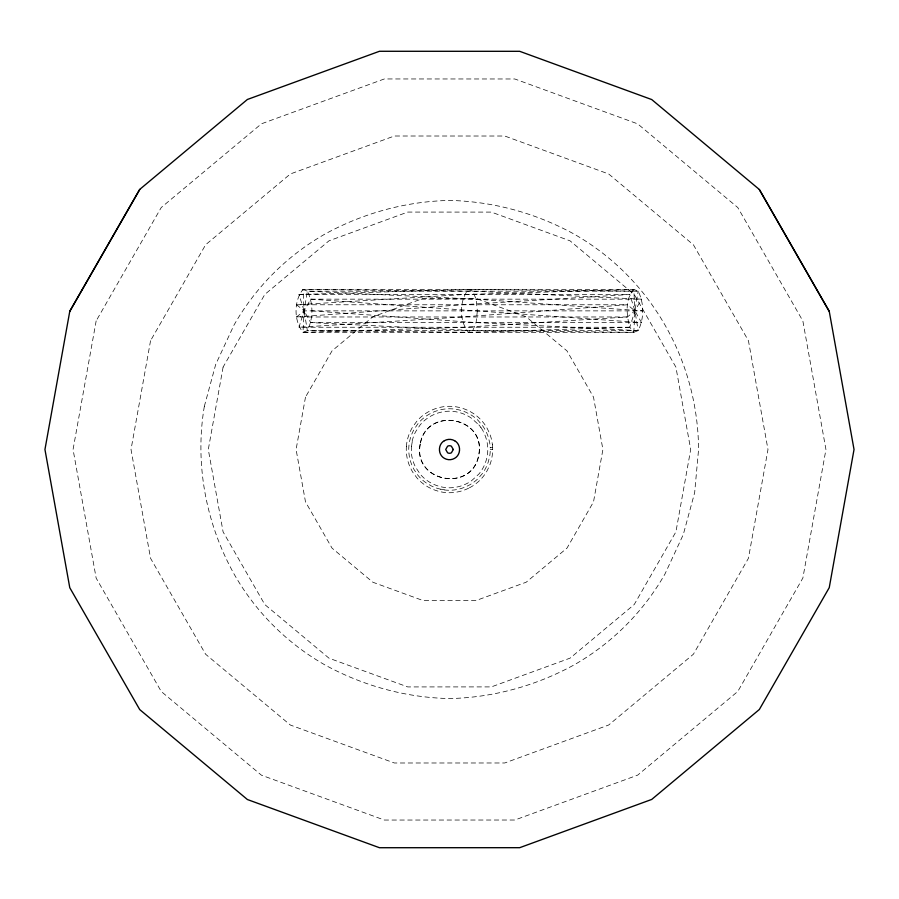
<?xml version="1.0" encoding="UTF-8"?>
<svg xmlns="http://www.w3.org/2000/svg" width="899" height="899" viewBox="0 0 899 899"><rect width="100%" height="100%" fill="white"/><g stroke="black" fill="none" stroke-linecap="round" stroke-linejoin="round"><path stroke-width="0.67" stroke-dasharray="4.5 3.37" d="M444.196 489.933A40.185 40.185 0 0 0 463.423 487.73A40.275 40.275 0 0 0 465.907 486.764L469.874 484.752A41.298 41.298 0 0 0 473.604 482.347L474.312 481.808A40.669 40.669 0 0 0 477.043 479.538A37.736 37.736 0 0 0 478.324 478.313L482.347 473.593A42.365 42.365 0 0 0 483.842 471.391L484.763 469.862A45.276 45.276 0 0 0 485.617 468.3A40.32 40.32 0 0 0 487.438 464.255A41.523 41.523 0 0 0 488.337 461.738L489.618 456.557A43.332 43.332 0 0 0 489.899 454.804A37.297 37.297 0 0 0 490.169 452.163A37.376 37.376 0 0 0 490.258 449.5L490.213 447.724L492.674 447.623L492.708 450.444A42.084 42.084 0 0 1 492.45 454.197L491.663 458.838A47.568 47.568 0 0 1 490.955 461.569A40.86 40.86 0 0 1 490.382 463.367A40.163 40.163 0 0 1 489.382 466.019L487.348 470.267A42.725 42.725 0 0 1 485.921 472.705A41.354 41.354 0 0 1 484.336 475.043A45.399 45.399 0 0 1 483.774 475.807A39.511 39.511 0 0 1 481.988 477.987L481.37 478.695A41.129 41.129 0 0 1 477.998 481.976A44.231 44.231 0 0 1 475.818 483.763A43.523 43.523 0 0 1 473.515 485.404A43.309 43.309 0 0 1 468.626 488.202M302.985 289.433L307.357 291.175L476.099 299.165L642.751 310.874L304.098 310.874L296.58 304.772L464.378 294.501L633.806 289.433L634.919 310.874L627.401 316.976L464.378 327.247L302.985 332.315L304.098 310.874L302.985 289.433L633.806 289.433L638.178 291.175C644.235 303.278 644.235 318.482 638.178 330.585L633.806 332.315L302.985 332.315C293.726 320.876 293.726 300.884 302.985 289.433L472.762 291.175L641.515 299.165L634.919 310.874L629.794 327.247L633.806 332.315L472.762 330.585L310.694 322.584L304.098 310.874L298.974 294.501L468.39 289.433L638.178 291.175L634.919 310.874L633.806 332.315M411.36 446.174L411.36 452.826A38.275 38.275 0 0 0 412.135 457.771L412.54 459.4A39.455 39.455 0 0 0 415.574 467.177L420.181 474.121A36.353 36.353 0 0 0 423.631 477.74L424.89 478.83A38.533 38.533 0 0 0 431.835 483.437A39.185 39.185 0 0 0 444.522 487.46A37.016 37.016 0 0 0 451.174 487.764A38.837 38.837 0 0 0 471.447 480.819L478.83 474.11A38.106 38.106 0 0 0 480.853 471.458A38.668 38.668 0 0 0 483.437 467.165A39.983 39.983 0 0 0 485.449 462.58C488.562 454.22 488.55 444.78 485.449 436.42A39.983 39.983 0 0 0 483.437 431.835M406.382 446.679L406.449 445.735A41.961 41.961 0 0 1 406.809 442.836A41.579 41.579 0 0 1 407.55 439.24A47.669 47.669 0 0 1 408.045 437.42L408.618 435.622A45.871 45.871 0 0 1 409.989 432.104L411.652 428.722A42.736 42.736 0 0 1 413.091 426.283L417.024 421.002A41.376 41.376 0 0 1 421.721 416.394L423.957 414.664A43.051 43.051 0 0 1 426.295 413.079A42.186 42.186 0 0 1 428.733 411.652L429.565 411.203A44.545 44.545 0 0 1 433.869 409.259L435.633 408.618A43.534 43.534 0 0 1 443.881 406.663A42.556 42.556 0 0 1 463.367 408.64A42.95 42.95 0 0 1 465.154 409.27A46.343 46.343 0 0 1 467.75 410.382L468.604 410.787A43.321 43.321 0 0 1 473.492 413.585A43.523 43.523 0 0 1 475.818 415.237A44.231 44.231 0 0 1 477.998 417.024A41.129 41.129 0 0 1 481.358 420.305L481.988 421.013A39.511 39.511 0 0 1 483.774 423.193A45.399 45.399 0 0 1 484.336 423.957A41.354 41.354 0 0 1 485.921 426.295A42.725 42.725 0 0 1 487.348 428.733L489.382 432.981A40.163 40.163 0 0 1 490.382 435.633A40.86 40.86 0 0 1 491.214 438.341A47.568 47.568 0 0 1 491.663 440.162L492.45 444.803M302.985 332.315L307.357 330.585C313.414 318.482 313.414 303.278 307.357 291.175L638.178 291.175M633.806 289.433C624.704 299.479 626.558 315.077 629.794 327.247L298.974 327.247L304.098 310.874L307.357 291.175M412.135 441.229L412.54 439.6A39.455 39.455 0 0 1 415.574 431.823L420.181 424.879A36.353 36.353 0 0 1 423.631 421.26L424.89 420.17A38.533 38.533 0 0 1 433.34 414.832A39.185 39.185 0 0 1 444.522 411.54A37.016 37.016 0 0 1 451.174 411.236A38.837 38.837 0 0 1 471.447 418.181L478.83 424.89M627.401 316.976L296.58 316.976L304.098 310.874L310.694 299.165L641.515 299.165M468.604 488.213L467.75 488.618A46.343 46.343 0 0 1 465.154 489.73A42.95 42.95 0 0 1 463.378 490.382A42.556 42.556 0 0 1 443.881 492.371A43.534 43.534 0 0 1 435.644 490.382L433.869 489.741A44.545 44.545 0 0 1 429.565 487.797L428.733 487.348A42.186 42.186 0 0 1 426.295 485.921A43.051 43.051 0 0 1 423.957 484.336L421.721 482.594A41.376 41.376 0 0 1 417.024 477.998L413.091 472.717A42.736 42.736 0 0 1 411.652 470.278L409.989 466.896A45.871 45.871 0 0 1 408.618 463.378L408.045 461.58A47.669 47.669 0 0 1 407.55 459.76A41.579 41.579 0 0 1 406.809 456.063A41.961 41.961 0 0 1 406.449 453.265L406.382 452.321A42.118 42.118 0 0 1 406.382 446.545M296.58 316.976L461.996 304.772L629.794 294.501L634.919 310.874L638.178 330.585L307.357 330.585L304.098 310.874M310.694 322.584L641.515 322.584L634.919 310.874L627.401 304.772L461.996 316.976L298.974 327.247M629.794 327.247L468.39 332.315L307.357 330.585M298.974 294.501L629.794 294.501M296.58 304.772L627.401 304.772M490.258 449.5L492.719 449.5M638.178 330.585L476.099 322.584L311.931 310.874M310.694 299.165L641.515 322.584M440.701 489.27L436.42 488.056A43.995 43.995 0 0 1 433.925 487.112A43.826 43.826 0 0 1 431.498 486.011L427.609 483.842A39.68 39.68 0 0 1 425.407 482.347L424.699 481.819A40.826 40.826 0 0 1 421.968 479.549L420.069 477.684A39.41 39.41 0 0 1 417.732 475.009L414.248 469.874A39.286 39.286 0 0 1 412.989 467.514A40.343 40.343 0 0 1 411.888 465.086A41.309 41.309 0 0 1 410.944 462.58L410.674 461.738A42.354 42.354 0 0 1 409.944 459.175A42.894 42.894 0 0 1 409.382 456.568A43.332 43.332 0 0 1 409 453.928L408.831 452.163A43.703 43.703 0 0 1 408.742 449.5A43.703 43.703 0 0 1 408.831 446.837L409 445.072A43.332 43.332 0 0 1 409.382 442.432A42.894 42.894 0 0 1 409.944 439.825A42.354 42.354 0 0 1 410.674 437.262L410.944 436.42A41.309 41.309 0 0 1 411.888 433.914A40.343 40.343 0 0 1 412.989 431.486A39.286 39.286 0 0 1 414.248 429.126L417.732 423.991A39.41 39.41 0 0 1 420.069 421.316L421.968 419.451A40.826 40.826 0 0 1 424.699 417.181L425.407 416.653A39.68 39.68 0 0 1 427.609 415.158A40.792 40.792 0 0 1 429.913 413.798L431.498 412.989A43.826 43.826 0 0 1 433.925 411.888A43.995 43.995 0 0 1 436.42 410.944L440.701 409.73A40.253 40.253 0 0 1 463.423 411.248A40.275 40.275 0 0 1 465.907 412.236L469.874 414.248A41.298 41.298 0 0 1 473.604 416.653L474.312 417.192A40.669 40.669 0 0 1 477.043 419.406A37.736 37.736 0 0 1 478.324 420.687L482.347 425.407A42.365 42.365 0 0 1 483.842 427.609L484.763 429.138A45.276 45.276 0 0 1 486.011 431.498A40.32 40.32 0 0 1 487.438 434.745A41.523 41.523 0 0 1 488.337 437.262L489.618 442.443A43.332 43.332 0 0 1 490.011 445.072A37.297 37.297 0 0 1 490.169 446.837L490.213 447.724M492.45 444.668A42.084 42.084 0 0 1 492.674 447.477M480.853 427.373A38.668 38.668 0 0 1 483.437 431.655M411.596 446.241A38.106 38.106 0 0 1 412.371 441.319M444.196 489.775A40.669 40.669 0 0 1 440.712 489.146M478.875 424.845A38.275 38.275 0 0 1 480.909 427.508M204.343 406.326C194.622 463.715 205.837 523.24 234.043 573.989A243.168 243.168 0 0 0 325.067 665.002C363.308 685.926 405.932 697.624 449.545 698.568C493.158 697.613 535.782 685.892 574.012 664.945A243.202 243.202 0 0 0 664.99 573.944L683.296 534.557L694.657 492.652L698.568 449.5A253.091 253.091 0 0 0 640.257 289.422A243.202 243.202 0 0 0 574.012 234.043C535.782 213.108 493.158 201.387 449.545 200.432C405.932 201.376 363.308 213.074 325.067 234.01A243.168 243.168 0 0 0 234.043 325.011L215.715 364.41L204.343 406.326M420.103 444.32C412.753 482.46 472.773 493.034 478.897 454.669C486.247 416.54 426.227 405.966 420.103 444.32M420.238 444.342C412.911 482.313 472.672 492.854 478.762 454.647C486.089 416.687 426.328 406.146 420.238 444.342M477.347 310.874L476.099 322.584L472.762 330.585L468.39 332.315C459.131 320.876 459.131 300.884 468.39 289.433L472.762 291.175L476.099 299.165L477.347 310.874M96.159 320.898L73.066 449.5L96.159 578.102L161.258 691.511L261.44 775.196L384.334 820.045L514.812 820.023L637.683 775.14L737.809 691.432L802.863 578.046L825.945 449.5L802.863 320.954L737.809 207.568L637.683 123.86L514.812 78.977L384.334 78.955L261.44 123.804L161.258 207.489L96.159 320.898M150.56 340.699L131.018 449.5L150.56 558.301L205.635 654.258L290.388 725.055L394.369 762.993L504.755 762.981L608.713 724.999L693.421 654.191L748.451 558.257L767.982 449.5L748.451 340.743L693.421 244.809L608.713 174.001L504.755 136.019L394.369 136.007L290.388 173.945L205.635 244.742L150.56 340.699M223.098 367.107L208.298 449.5L223.098 531.893L264.812 604.566L329 658.192L407.741 686.926L491.348 686.903L570.078 658.147L634.233 604.521L675.913 531.871L690.702 449.5L675.913 367.129L634.233 294.479L570.078 240.853L491.348 212.097L407.741 212.074L329 240.808L264.812 294.434L223.098 367.107M305.503 397.088L296.086 449.5L305.503 501.912L332.034 548.132L372.86 582.237L422.946 600.51L476.122 600.498L526.196 582.204L566.999 548.098L593.509 501.889L602.903 449.5L593.509 397.111L566.999 350.902L526.196 316.796L476.122 298.502L422.946 298.49L372.86 316.763L332.034 350.868L305.503 397.088"/><path stroke-width="1.35" d="M69.774 311.301L44.95 449.5L69.774 587.699L139.727 709.592L247.394 799.526L379.468 847.723L519.689 847.69L651.719 799.436L759.34 709.502L829.249 587.643L854.028 449.5L829.249 311.357L759.34 189.498L651.73 99.553L519.689 51.31L379.468 51.277L247.394 99.474L139.727 189.408L69.774 311.301L139.75 189.431M444.398 440.656C437.791 444.308 437.791 454.692 444.398 458.344A10.181 10.181 0 0 0 454.613 458.333C461.198 454.68 461.198 444.32 454.613 440.667M759.318 189.509L829.226 311.357M444.398 440.724A10.181 10.181 0 0 1 454.613 440.724M453.298 449.5L451.399 452.781A3.787 3.787 0 0 1 447.601 452.781L445.702 449.5L447.601 446.219A3.787 3.787 0 0 1 451.399 446.23L453.298 449.5"/></g></svg>
